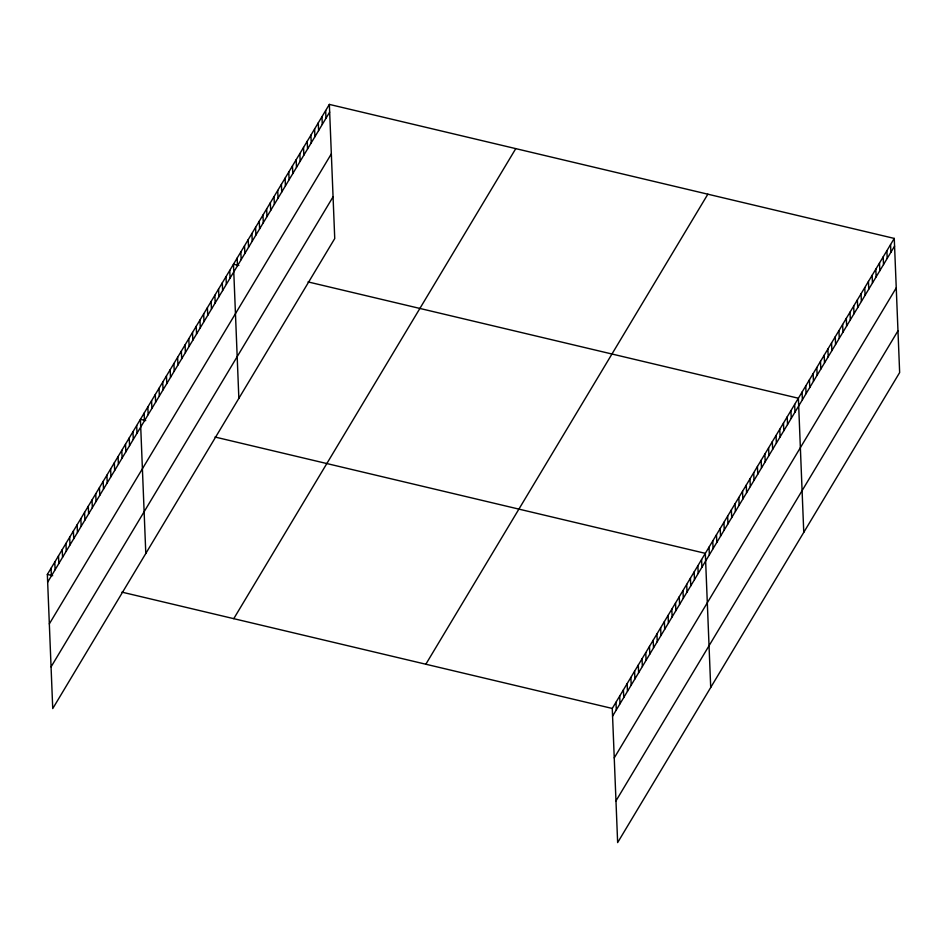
<?xml version="1.0" encoding="UTF-8"?>
<svg xmlns="http://www.w3.org/2000/svg" width="947" height="947" viewBox="0 0 947 947"><rect width="100%" height="100%" fill="white"/><g stroke="black" fill="none" stroke-linecap="round" stroke-linejoin="round"><path stroke-width="1.42" d="M329.355 104.407L334.741 238.549L52.736 708.581L47.35 574.438L329.355 104.407L894.264 238.419L899.65 372.562L617.645 842.593L612.259 708.451L894.264 238.419M47.658 582.168L329.663 112.125M49.339 623.884L331.343 153.852M51.067 666.866L333.06 196.834M233.767 618.663L515.772 148.632M425.842 664.226L707.847 194.194M612.567 716.169L894.572 246.137M614.248 757.896L896.253 287.852M615.976 800.878L897.969 330.834M238.798 265.48L233.471 264.225L238.857 398.356M308.035 281.91L798.38 398.237L803.766 532.368M145.731 420.598L140.416 419.332L145.802 553.474M214.981 437.017L705.326 553.344L710.712 687.475M47.35 574.438L52.677 575.705M121.914 592.135L612.259 708.451M890.571 244.563L890.89 252.281M886.889 250.718L887.197 258.436M883.196 256.862L883.504 264.58M879.514 263.006L879.822 270.724M875.821 269.149L876.129 276.867M872.14 275.305L872.447 283.023M868.446 281.448L868.754 289.166M864.765 287.592L865.073 295.31M861.072 293.736L861.379 301.454M857.39 299.891L857.698 307.609M853.697 306.035L854.005 313.753M850.015 312.179L850.323 319.897M846.322 318.322L846.63 326.04M842.629 324.478L842.948 332.196M838.947 330.621L839.255 338.339M835.254 336.765L835.574 344.483M831.573 342.909L831.88 350.627M827.879 349.064L828.199 356.782M824.198 355.208L824.506 362.926M820.504 361.352L820.812 369.07M816.823 367.495L817.131 375.213M813.13 373.651L813.437 381.369M809.448 379.794L809.756 387.512M805.755 385.938L806.063 393.656M802.073 392.082L802.381 399.8M794.663 404.44L794.971 412.158M790.934 410.643L791.242 418.361M787.217 416.846L787.525 424.564M783.489 423.049L783.796 430.767M779.772 429.251L780.079 436.969M776.043 435.454L776.362 443.172M772.326 441.657L772.634 449.387M768.597 447.872L768.917 455.59M764.88 454.075L765.188 461.793M761.163 460.278L761.471 467.996M757.434 466.48L757.742 474.198M753.717 472.683L754.025 480.401M749.988 478.886L750.296 486.604M746.272 485.089L746.579 492.819M742.543 491.304L742.85 499.022M738.826 497.506L739.134 505.225M735.097 503.709L735.405 511.427M731.38 509.912L731.688 517.63M727.651 516.115L727.971 523.833M723.934 522.318L724.242 530.036M720.205 528.521L720.525 536.239M716.488 534.724L716.796 542.453M712.771 540.938L713.079 548.656M709.043 547.141L709.35 554.859M701.597 559.547L701.905 567.265M697.88 565.75L698.188 573.468M694.151 571.952L694.459 579.671M690.434 578.155L690.742 585.885M686.705 584.37L687.013 592.088M682.988 590.573L683.296 598.291M679.259 596.776L679.579 604.494M675.542 602.979L675.85 610.697M671.814 609.181L672.133 616.899M668.097 615.384L668.404 623.102M664.38 621.587L664.687 629.305M660.651 627.79L660.959 635.52M656.934 634.005L657.242 641.723M653.205 640.208L653.513 647.926M649.488 646.41L649.796 654.128M645.759 652.613L646.067 660.331M642.042 658.816L642.35 666.534M638.314 665.019L638.621 672.737M634.597 671.222L634.904 678.952M630.868 677.436L631.187 685.154M627.151 683.639L627.459 691.357M623.422 689.842L623.742 697.56M619.705 696.045L620.013 703.763M615.988 702.248L616.296 709.966M325.661 110.562L325.969 118.28M321.98 116.706L322.288 124.424M318.287 122.85L318.594 130.568M314.605 128.993L314.913 136.711M310.912 135.149L311.22 142.867M307.23 141.292L307.538 149.01M303.537 147.436L303.845 155.154M299.856 153.58L300.163 161.298M296.162 159.735L296.47 167.453M292.481 165.879L292.789 173.597M288.788 172.023L289.095 179.741M285.094 178.166L285.414 185.884M281.413 184.31L281.721 192.04M277.72 190.465L278.039 198.183M274.038 196.609L274.346 204.327M270.345 202.753L270.664 210.471M266.663 208.896L266.971 216.626M262.97 215.052L263.278 222.77M259.289 221.196L259.596 228.914M255.595 227.339L255.903 235.057M251.914 233.483L252.222 241.213M248.221 239.638L248.528 247.356M244.539 245.782L244.847 253.5M240.846 251.926L241.154 259.644M237.164 258.069L237.472 265.799M229.754 270.428L230.062 278.146M226.025 276.631L226.333 284.349M222.308 282.833L222.616 290.551M218.579 289.036L218.887 296.754M214.862 295.239L215.17 302.957M211.134 301.454L211.441 309.172M207.417 307.657L207.724 315.375M203.688 313.859L204.007 321.578M199.971 320.062L200.279 327.78M196.242 326.265L196.562 333.983M192.525 332.468L192.833 340.186M188.808 338.671L189.116 346.389M185.079 344.874L185.387 352.604M181.362 351.088L181.67 358.806M177.634 357.291L177.941 365.009M173.917 363.494L174.224 371.212M170.188 369.697L170.496 377.415M166.471 375.9L166.779 383.618M162.742 382.103L163.05 389.821M159.025 388.306L159.333 396.024M155.296 394.52L155.616 402.238M151.579 400.723L151.887 408.441M147.85 406.926L148.17 414.644M144.133 413.129L144.441 420.847M136.688 425.534L136.995 433.253M132.971 431.737L133.278 439.455M129.242 437.94L129.55 445.67M125.525 444.155L125.833 451.873M121.796 450.358L122.104 458.076M118.079 456.561L118.387 464.279M114.35 462.763L114.658 470.481M110.633 468.966L110.941 476.684M106.904 475.169L107.224 482.887M103.187 481.372L103.495 489.102M99.459 487.587L99.778 495.305M95.742 493.789L96.049 501.508M92.025 499.992L92.333 507.71M88.296 506.195L88.604 513.913M84.579 512.398L84.887 520.116M80.85 518.601L81.158 526.319M77.133 524.804L77.441 532.522M73.404 531.007L73.712 538.736M69.687 537.221L69.995 544.939M65.959 543.424L66.266 551.142M62.242 549.627L62.549 557.345M58.513 555.83L58.832 563.548M54.796 562.033L55.104 569.751M51.067 568.236L51.387 575.954"/></g></svg>
